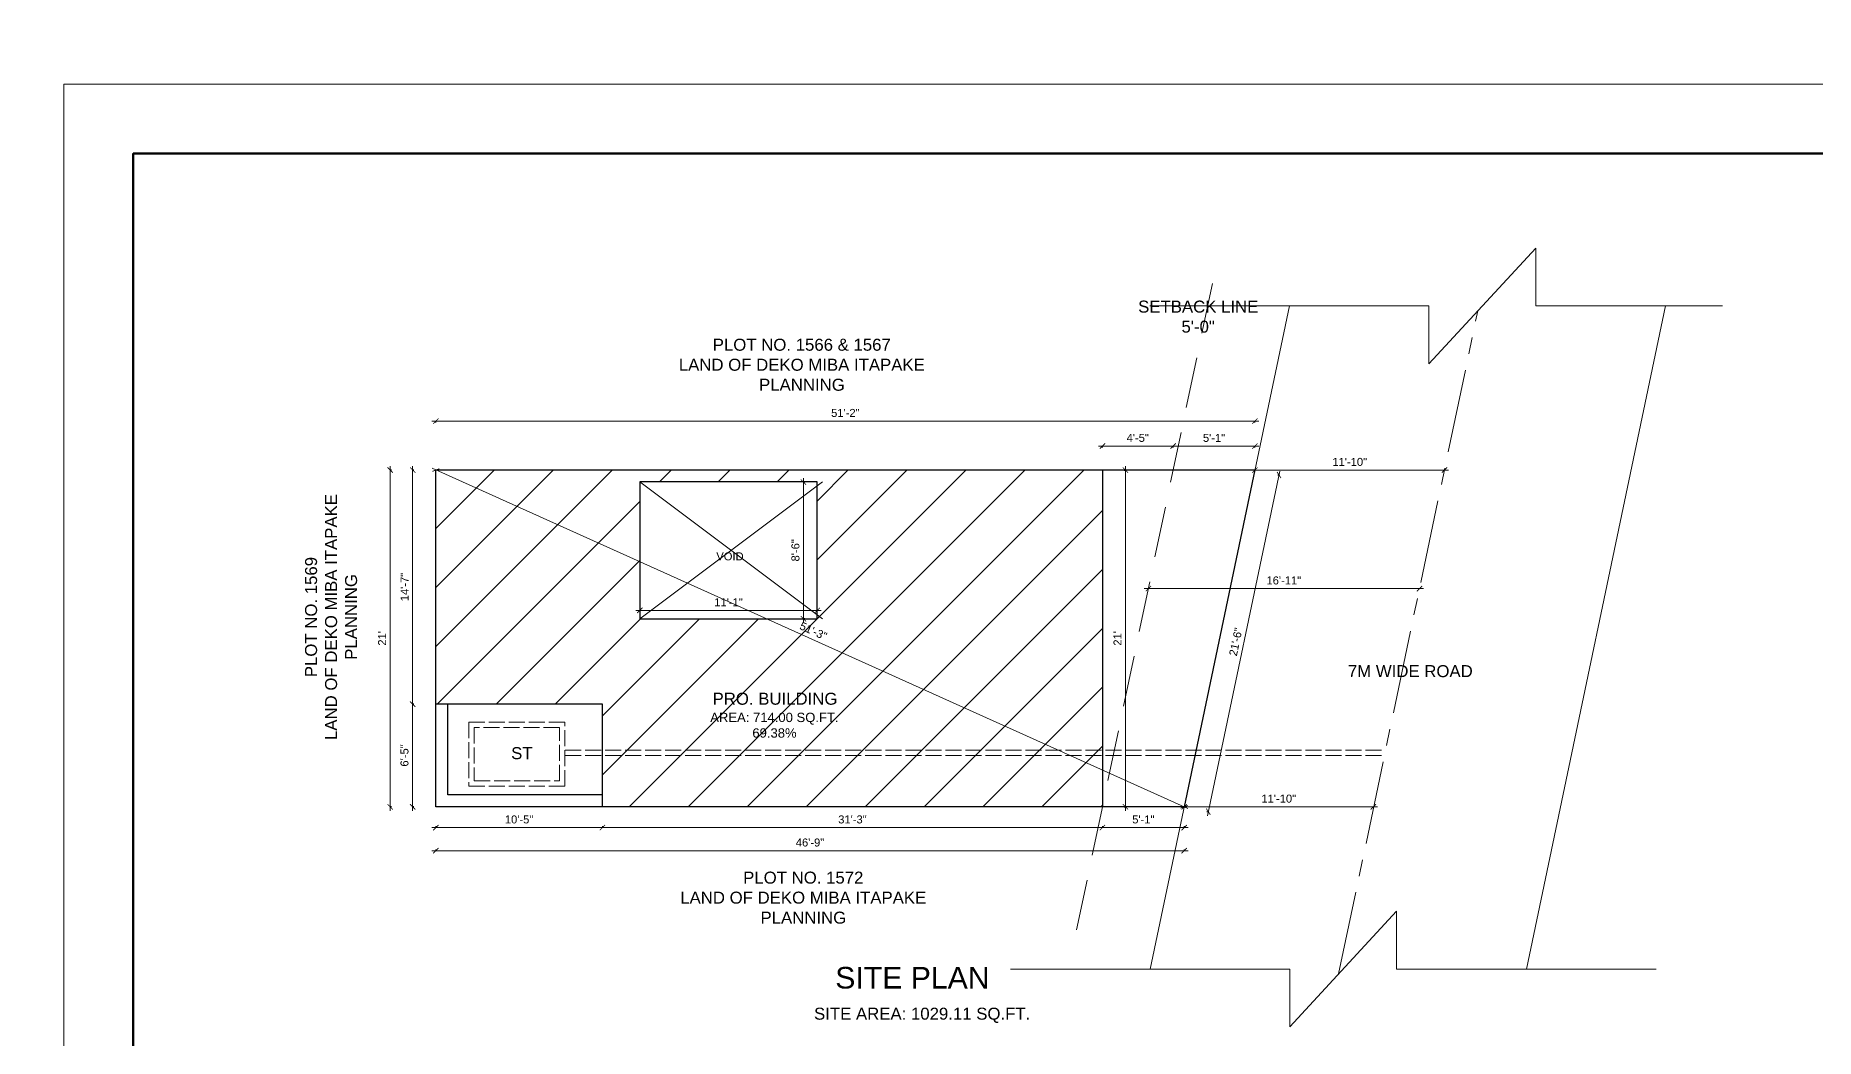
# Model space of a CAD drawing. Header units: inches. Extents: x -12071822 to 12321209, y -1222525 to 1319227.
# Drawn here: x 128466 to 129801, y 37628 to 38380 of the extents above; entities that cross this region are included whole.
import ezdxf

# ---------------------------------------------------------------- set-up
doc = ezdxf.new("R2010")
doc.units = ezdxf.units.IN
doc.header["$MEASUREMENT"] = 0
doc.header["$PDMODE"] = 35
for name, pattern in [('ACAD_ISO02W100', [15, 12, -3]), ('CENTER', [2, 1.25, -0.25, 0.25, -0.25]), ('CONTINU', [0]), ('DASHED', [19.05, 12.7, -6.35])]:
    doc.linetypes.add(name, pattern=pattern)
for name, color, linetype, lineweight in [('BORDER', 7, 'Continuous', 60), ('Break Line', 125, 'CONTINU', 15), ('Centre Line', 7, 'CENTER', 18), ('Dimension', 130, 'Continuous', 9), ('Hatch', 9, 'Continuous', 9), ('Hidden', 254, 'ACAD_ISO02W100', 15), ('rOAD', 40, 'Continuous', 18), ('Setback Line', 2, 'DASHED', 13), ('SITE BOUNDARY', 1, 'Continuous', 30), ('TEXT', 255, 'Continuous', 35), ('Window', 3, 'Continuous', 0), ('Windows', 151, 'Continuous', 15)]:
    doc.layers.add(name, color=color, linetype=linetype, lineweight=lineweight)
doc.styles.get("Standard").update_dxf_attribs({"font": 'arial.ttf'})
doc.dimstyles.get("Standard").update_dxf_attribs({"dimtxt": 6, "dimasz": 4, "dimexe": 0, "dimexo": 6, "dimgap": 3, "dimtad": 1, "dimdec": 0, "dimzin": 0, "dimdsep": 46, "dimlunit": 4, "dimtxsty": 'Standard', "dimblk": 'ARCHTICK', "dimcen": 0.09, "dimdle": 3, "dimclrd": 256, "dimadec": 0, "dimazin": 0, "dimtfac": 1, "dimtdec": 0, "dimtofl": 0, "dimtmove": 0, "dimatfit": 3, "dimfxl": 1, "dimfxlon": 1, "dimtolj": 1, "dimtzin": 0, "dimlwd": -1, "dimarcsym": 0})

# ---------------------------------------------------------------- blocks, each defined once
blk = doc.blocks.new('_ArchTick')
at = {"color": 0, "linetype": 'ByBlock', "const_width": 0.15}
blk.add_lwpolyline([(-0.5, -0.5), (0.5, 0.5)], dxfattribs=at)
blk = doc.blocks.new('*D29')
at = {"layer": 'Defpoints', "color": 0, "transparency": 16777216}
for p in [(129380.4, 38072.3), (129319.1, 38054.3), (129380.4, 38054.3)]:
    blk.add_point(p, dxfattribs=at)
at = {"layer": 'Dimension', "transparency": 16777216}
blk.add_line((129316.1, 38072.3), (129383.4, 38072.3), dxfattribs=at)
at = {"layer": 'Dimension', "color": 0, "lineweight": -2, "transparency": 16777216}
for p, q in [((129319.1, 38071.3), (129319.1, 38072.3)), ((129380.4, 38071.3), (129380.4, 38072.3))]:
    blk.add_line(p, q, dxfattribs=at)
at = {"layer": 'Dimension', "transparency": 16777216, "xscale": 4, "yscale": 4, "zscale": 4, "rotation": 180}
blk.add_blockref('_ArchTick', (129319.1, 38072.3), dxfattribs=at)
at = {"layer": 'Dimension', "transparency": 16777216, "xscale": 4, "yscale": 4, "zscale": 4}
blk.add_blockref('_ArchTick', (129380.4, 38072.3), dxfattribs=at)
at = {"layer": 'Dimension', "color": 0, "lineweight": -2, "transparency": 16777216, "insert": (129349.8, 38078.4), "char_height": 6, "attachment_point": 5}
blk.add_mtext('\\A1;5\'-1"', dxfattribs=at)
blk = doc.blocks.new('*D30')
at = {"layer": 'Defpoints', "color": 0, "transparency": 16777216}
for p in [(129266.1, 37801.8), (129327.4, 37801.8), (129266.1, 37786.2)]:
    blk.add_point(p, dxfattribs=at)
at = {"layer": 'Dimension', "transparency": 16777216}
blk.add_line((129330.4, 37786.2), (129263.1, 37786.2), dxfattribs=at)
at = {"layer": 'Dimension', "color": 0, "lineweight": -2, "transparency": 16777216}
for p, q in [((129266.1, 37787.2), (129266.1, 37786.2)), ((129327.4, 37787.2), (129327.4, 37786.2))]:
    blk.add_line(p, q, dxfattribs=at)
at = {"layer": 'Dimension', "transparency": 16777216, "xscale": 4, "yscale": 4, "zscale": 4, "rotation": 180}
blk.add_blockref('_ArchTick', (129266.1, 37786.2), dxfattribs=at)
at = {"layer": 'Dimension', "transparency": 16777216, "xscale": 4, "yscale": 4, "zscale": 4}
blk.add_blockref('_ArchTick', (129327.4, 37786.2), dxfattribs=at)
at = {"layer": 'Dimension', "color": 0, "lineweight": -2, "transparency": 16777216, "insert": (129296.8, 37792.3), "char_height": 6, "attachment_point": 5}
blk.add_mtext('\\A1;5\'-1"', dxfattribs=at)
blk = doc.blocks.new('*D31')
at = {"layer": 'Defpoints', "color": 0, "transparency": 16777216}
for p in [(128891.3, 37801.8), (129266.1, 37801.8), (128891.3, 37786.2)]:
    blk.add_point(p, dxfattribs=at)
at = {"layer": 'Dimension', "transparency": 16777216}
blk.add_line((129269.1, 37786.2), (128888.3, 37786.2), dxfattribs=at)
at = {"layer": 'Dimension', "color": 0, "lineweight": -2, "transparency": 16777216}
for p, q in [((128891.3, 37787.2), (128891.3, 37786.2)), ((129266.1, 37787.2), (129266.1, 37786.2))]:
    blk.add_line(p, q, dxfattribs=at)
at = {"layer": 'Dimension', "transparency": 16777216, "xscale": 4, "yscale": 4, "zscale": 4, "rotation": 180}
blk.add_blockref('_ArchTick', (128891.3, 37786.2), dxfattribs=at)
at = {"layer": 'Dimension', "transparency": 16777216, "xscale": 4, "yscale": 4, "zscale": 4}
blk.add_blockref('_ArchTick', (129266.1, 37786.2), dxfattribs=at)
at = {"layer": 'Dimension', "color": 0, "lineweight": -2, "transparency": 16777216, "insert": (129078.7, 37792.3), "char_height": 6, "attachment_point": 5}
blk.add_mtext('\\A1;31\'-3"', dxfattribs=at)
blk = doc.blocks.new('*D32')
at = {"layer": 'Defpoints', "color": 0, "transparency": 16777216}
for p in [(128766.4, 37801.8), (128891.3, 37801.8), (128766.4, 37786.2)]:
    blk.add_point(p, dxfattribs=at)
at = {"layer": 'Windows', "transparency": 16777216}
blk.add_line((128894.3, 37786.2), (128763.4, 37786.2), dxfattribs=at)
at = {"layer": 'Windows', "color": 0, "lineweight": -2, "transparency": 16777216}
for p, q in [((128766.4, 37787.2), (128766.4, 37786.2)), ((128891.3, 37787.2), (128891.3, 37786.2))]:
    blk.add_line(p, q, dxfattribs=at)
at = {"layer": 'Windows', "transparency": 16777216, "xscale": 4, "yscale": 4, "zscale": 4, "rotation": 180}
blk.add_blockref('_ArchTick', (128766.4, 37786.2), dxfattribs=at)
at = {"layer": 'Windows', "transparency": 16777216, "xscale": 4, "yscale": 4, "zscale": 4}
blk.add_blockref('_ArchTick', (128891.3, 37786.2), dxfattribs=at)
at = {"layer": 'Windows', "color": 0, "lineweight": -2, "transparency": 16777216, "insert": (128828.8, 37792.3), "char_height": 6, "attachment_point": 5}
blk.add_mtext('\\A1;10\'-5"', dxfattribs=at)
blk = doc.blocks.new('*D33')
at = {"layer": 'Defpoints', "color": 0, "transparency": 16777216}
for p in [(128766.4, 38054.3), (128766.4, 38054.3), (129327.4, 37801.8)]:
    blk.add_point(p, dxfattribs=at)
at = {"layer": 'Dimension', "transparency": 16777216}
blk.add_line((129330.2, 37800.6), (128763.7, 38055.6), dxfattribs=at)
at = {"layer": 'Dimension', "transparency": 16777216, "xscale": 4, "yscale": 4, "zscale": 4}
for p, rotation in [((128766.4, 38054.3), 155.7682148138316), ((129327.4, 37801.8), 335.7682148138316)]:
    blk.add_blockref('_ArchTick', p, dxfattribs=dict(at, rotation=rotation))
at = {"layer": 'Dimension', "color": 0, "lineweight": -2, "transparency": 16777216, "insert": (129049.4, 37933.6), "char_height": 6, "attachment_point": 5, "rotation": 335.7682}
blk.add_mtext('\\A1;51\'-3"', dxfattribs=at)
blk = doc.blocks.new('*D34')
at = {"layer": 'Defpoints', "color": 0, "transparency": 16777216}
for p in [(128766.4, 38054.3), (128749, 37878.8), (128766.4, 37878.8)]:
    blk.add_point(p, dxfattribs=at)
at = {"layer": 'Dimension', "transparency": 16777216}
blk.add_line((128749, 38057.3), (128749, 37875.8), dxfattribs=at)
at = {"layer": 'Dimension', "color": 0, "lineweight": -2, "transparency": 16777216}
for p, q in [((128750, 38054.3), (128749, 38054.3)), ((128750, 37878.8), (128749, 37878.8))]:
    blk.add_line(p, q, dxfattribs=at)
at = {"layer": 'Dimension', "transparency": 16777216, "xscale": 4, "yscale": 4, "zscale": 4}
for p, rotation in [((128749, 38054.3), 90), ((128749, 37878.8), 270)]:
    blk.add_blockref('_ArchTick', p, dxfattribs=dict(at, rotation=rotation))
at = {"layer": 'Dimension', "color": 0, "lineweight": -2, "transparency": 16777216, "insert": (128743, 37966.6), "char_height": 6, "attachment_point": 5, "rotation": 90}
blk.add_mtext('\\A1;14\'-7"', dxfattribs=at)
blk = doc.blocks.new('*D35')
at = {"layer": 'Defpoints', "color": 0, "transparency": 16777216}
for p in [(129380.4, 38054.3), (129327.4, 37801.8), (129345.5, 37798.1)]:
    blk.add_point(p, dxfattribs=at)
at = {"layer": 'Dimension', "transparency": 16777216}
blk.add_line((129399.1, 38053.5), (129344.9, 37795.1), dxfattribs=at)
at = {"layer": 'Dimension', "color": 0, "lineweight": -2, "transparency": 16777216}
for p, q in [((129397.5, 38050.8), (129398.5, 38050.6)), ((129344.5, 37798.3), (129345.5, 37798.1))]:
    blk.add_line(p, q, dxfattribs=at)
at = {"layer": 'Dimension', "transparency": 16777216, "xscale": 4, "yscale": 4, "zscale": 4}
for p, rotation in [((129398.5, 38050.6), 78.14558705719465), ((129345.5, 37798.1), 258.1455870571946)]:
    blk.add_blockref('_ArchTick', p, dxfattribs=dict(at, rotation=rotation))
at = {"layer": 'Dimension', "color": 0, "lineweight": -2, "transparency": 16777216, "insert": (129366.1, 37925.5), "char_height": 6, "attachment_point": 5, "rotation": 78.1456}
blk.add_mtext('\\A1;21\'-6"', dxfattribs=at)
blk = doc.blocks.new('*D38')
at = {"layer": 'Defpoints', "color": 0, "transparency": 16777216}
for p in [(129380.4, 38091), (128766.4, 38054.3), (129380.4, 38054.3)]:
    blk.add_point(p, dxfattribs=at)
at = {"layer": 'Dimension', "transparency": 16777216}
blk.add_line((128763.4, 38091), (129383.4, 38091), dxfattribs=at)
at = {"layer": 'Dimension', "color": 0, "lineweight": -2, "transparency": 16777216}
for p, q in [((128766.4, 38090), (128766.4, 38091)), ((129380.4, 38090), (129380.4, 38091))]:
    blk.add_line(p, q, dxfattribs=at)
at = {"layer": 'Dimension', "transparency": 16777216, "xscale": 4, "yscale": 4, "zscale": 4, "rotation": 180}
blk.add_blockref('_ArchTick', (128766.4, 38091), dxfattribs=at)
at = {"layer": 'Dimension', "transparency": 16777216, "xscale": 4, "yscale": 4, "zscale": 4}
blk.add_blockref('_ArchTick', (129380.4, 38091), dxfattribs=at)
at = {"layer": 'Dimension', "color": 0, "lineweight": -2, "transparency": 16777216, "insert": (129073.4, 38097.1), "char_height": 6, "attachment_point": 5}
blk.add_mtext('\\A1;51\'-2"', dxfattribs=at)
blk = doc.blocks.new('*D39')
at = {"layer": 'Defpoints', "color": 0, "transparency": 16777216}
for p in [(128766.4, 37801.8), (129327.4, 37801.8), (129327.4, 37768.9)]:
    blk.add_point(p, dxfattribs=at)
at = {"layer": 'Dimension', "transparency": 16777216}
blk.add_line((128763.4, 37768.9), (129330.4, 37768.9), dxfattribs=at)
at = {"layer": 'Dimension', "color": 0, "lineweight": -2, "transparency": 16777216}
for p, q in [((128766.4, 37769.9), (128766.4, 37768.9)), ((129327.4, 37769.9), (129327.4, 37768.9))]:
    blk.add_line(p, q, dxfattribs=at)
at = {"layer": 'Dimension', "transparency": 16777216, "xscale": 4, "yscale": 4, "zscale": 4, "rotation": 180}
blk.add_blockref('_ArchTick', (128766.4, 37768.9), dxfattribs=at)
at = {"layer": 'Dimension', "transparency": 16777216, "xscale": 4, "yscale": 4, "zscale": 4}
blk.add_blockref('_ArchTick', (129327.4, 37768.9), dxfattribs=at)
at = {"layer": 'Dimension', "color": 0, "lineweight": -2, "transparency": 16777216, "insert": (129046.9, 37775), "char_height": 6, "attachment_point": 5}
blk.add_mtext('\\A1;46\'-9"', dxfattribs=at)
blk = doc.blocks.new('*D125')
at = {"layer": 'Defpoints', "color": 0, "transparency": 16777216}
for p in [(129300.5, 37965.4), (129300.5, 37965.4), (129503.8, 37965.4)]:
    blk.add_point(p, dxfattribs=at)
at = {"layer": 'Dimension', "transparency": 16777216}
blk.add_line((129506.8, 37965.4), (129297.5, 37965.4), dxfattribs=at)
at = {"layer": 'Dimension', "transparency": 16777216, "xscale": 4, "yscale": 4, "zscale": 4, "rotation": 180}
blk.add_blockref('_ArchTick', (129300.5, 37965.4), dxfattribs=at)
at = {"layer": 'Dimension', "transparency": 16777216, "xscale": 4, "yscale": 4, "zscale": 4}
blk.add_blockref('_ArchTick', (129503.8, 37965.4), dxfattribs=at)
at = {"layer": 'Dimension', "color": 0, "lineweight": -2, "transparency": 16777216, "insert": (129402.1, 37971.5), "char_height": 6, "attachment_point": 5}
blk.add_mtext('\\A1;16\'-11"', dxfattribs=at)
blk = doc.blocks.new('*D36')
at = {"layer": 'Defpoints', "color": 0, "transparency": 16777216}
for p in [(129266.1, 38072.3), (129266.1, 38054.3), (129319.1, 38054.3)]:
    blk.add_point(p, dxfattribs=at)
at = {"layer": 'Dimension', "transparency": 16777216}
blk.add_line((129322.1, 38072.3), (129263.1, 38072.3), dxfattribs=at)
at = {"layer": 'Dimension', "color": 0, "lineweight": -2, "transparency": 16777216}
for p, q in [((129266.1, 38071.3), (129266.1, 38072.3)), ((129319.1, 38071.3), (129319.1, 38072.3))]:
    blk.add_line(p, q, dxfattribs=at)
at = {"layer": 'Dimension', "transparency": 16777216, "xscale": 4, "yscale": 4, "zscale": 4, "rotation": 180}
blk.add_blockref('_ArchTick', (129266.1, 38072.3), dxfattribs=at)
at = {"layer": 'Dimension', "transparency": 16777216, "xscale": 4, "yscale": 4, "zscale": 4}
blk.add_blockref('_ArchTick', (129319.1, 38072.3), dxfattribs=at)
at = {"layer": 'Dimension', "color": 0, "lineweight": -2, "transparency": 16777216, "insert": (129292.6, 38078.4), "char_height": 6, "attachment_point": 5}
blk.add_mtext('\\A1;4\'-5"', dxfattribs=at)
blk = doc.blocks.new('*D126')
at = {"layer": 'Defpoints', "color": 0, "transparency": 16777216}
for p in [(129327.4, 37801.8), (129469.2, 37801.8), (129469.2, 37800.4)]:
    blk.add_point(p, dxfattribs=at)
at = {"layer": 'Dimension', "transparency": 16777216}
blk.add_line((129324.4, 37801.8), (129472.2, 37801.8), dxfattribs=at)
at = {"layer": 'Dimension', "transparency": 16777216, "xscale": 4, "yscale": 4, "zscale": 4, "rotation": 180}
blk.add_blockref('_ArchTick', (129327.4, 37801.8), dxfattribs=at)
at = {"layer": 'Dimension', "transparency": 16777216, "xscale": 4, "yscale": 4, "zscale": 4}
blk.add_blockref('_ArchTick', (129469.2, 37801.8), dxfattribs=at)
at = {"layer": 'Dimension', "color": 0, "lineweight": -2, "transparency": 16777216, "insert": (129398.3, 37807.9), "char_height": 6, "attachment_point": 5}
blk.add_mtext('\\A1;11\'-10"', dxfattribs=at)
blk = doc.blocks.new('*D37')
at = {"layer": 'Defpoints', "color": 0, "transparency": 16777216}
for p in [(129380.4, 38054.3), (129522.5, 38054.3), (129522.5, 38054.3)]:
    blk.add_point(p, dxfattribs=at)
at = {"layer": 'Dimension', "transparency": 16777216}
blk.add_line((129377.4, 38054.3), (129525.5, 38054.3), dxfattribs=at)
at = {"layer": 'Dimension', "transparency": 16777216, "xscale": 4, "yscale": 4, "zscale": 4, "rotation": 180}
blk.add_blockref('_ArchTick', (129380.4, 38054.3), dxfattribs=at)
at = {"layer": 'Dimension', "transparency": 16777216, "xscale": 4, "yscale": 4, "zscale": 4}
blk.add_blockref('_ArchTick', (129522.5, 38054.3), dxfattribs=at)
at = {"layer": 'Dimension', "color": 0, "lineweight": -2, "transparency": 16777216, "insert": (129451.5, 38060.4), "char_height": 6, "attachment_point": 5}
blk.add_mtext('\\A1;11\'-10"', dxfattribs=at)
blk = doc.blocks.new('*D192')
at = {"layer": 'Defpoints', "color": 0, "transparency": 16777216}
for p in [(129052.3, 37949.1), (128919.3, 37942.8), (129052.3, 37942.8)]:
    blk.add_point(p, dxfattribs=at)
at = {"layer": 'Dimension', "transparency": 16777216}
blk.add_line((128916.3, 37949.1), (129055.3, 37949.1), dxfattribs=at)
at = {"layer": 'Dimension', "color": 0, "lineweight": -2, "transparency": 16777216}
for p, q in [((128919.3, 37948.8), (128919.3, 37949.1)), ((129052.3, 37948.8), (129052.3, 37949.1))]:
    blk.add_line(p, q, dxfattribs=at)
at = {"layer": 'Dimension', "transparency": 16777216, "xscale": 4, "yscale": 4, "zscale": 4, "rotation": 180}
blk.add_blockref('_ArchTick', (128919.3, 37949.1), dxfattribs=at)
at = {"layer": 'Dimension', "transparency": 16777216, "xscale": 4, "yscale": 4, "zscale": 4}
blk.add_blockref('_ArchTick', (129052.3, 37949.1), dxfattribs=at)
at = {"layer": 'Dimension', "color": 0, "lineweight": -2, "transparency": 16777216, "insert": (128985.8, 37955.2), "char_height": 6, "attachment_point": 5}
blk.add_mtext('\\A1;11\'-1"', dxfattribs=at)
blk = doc.blocks.new('*D193')
at = {"layer": 'Defpoints', "color": 0, "transparency": 16777216}
for p in [(129052.3, 38045.3), (129042, 37942.8), (129052.3, 37942.8)]:
    blk.add_point(p, dxfattribs=at)
at = {"layer": 'Dimension', "transparency": 16777216}
blk.add_line((129042, 38048.3), (129042, 37939.8), dxfattribs=at)
at = {"layer": 'Dimension', "color": 0, "lineweight": -2, "transparency": 16777216}
for p, q in [((129043, 38045.3), (129042, 38045.3)), ((129043, 37942.8), (129042, 37942.8))]:
    blk.add_line(p, q, dxfattribs=at)
at = {"layer": 'Dimension', "transparency": 16777216, "xscale": 4, "yscale": 4, "zscale": 4}
for p, rotation in [((129042, 38045.3), 90), ((129042, 37942.8), 270)]:
    blk.add_blockref('_ArchTick', p, dxfattribs=dict(at, rotation=rotation))
at = {"layer": 'Dimension', "color": 0, "lineweight": -2, "transparency": 16777216, "insert": (129036, 37994.1), "char_height": 6, "attachment_point": 5, "rotation": 90}
blk.add_mtext('\\A1;8\'-6"', dxfattribs=at)
blk = doc.blocks.new('*D49')
at = {"layer": 'Defpoints', "color": 0, "transparency": 16777216}
for p in [(128766.4, 37878.8), (128749, 37801.8), (128766.4, 37801.8)]:
    blk.add_point(p, dxfattribs=at)
at = {"layer": 'Dimension', "transparency": 16777216}
blk.add_line((128749, 37881.8), (128749, 37798.8), dxfattribs=at)
at = {"layer": 'Dimension', "color": 0, "lineweight": -2, "transparency": 16777216}
for p, q in [((128750, 37878.8), (128749, 37878.8)), ((128750, 37801.8), (128749, 37801.8))]:
    blk.add_line(p, q, dxfattribs=at)
at = {"layer": 'Dimension', "transparency": 16777216, "xscale": 4, "yscale": 4, "zscale": 4}
for p, rotation in [((128749, 37878.8), 90), ((128749, 37801.8), 270)]:
    blk.add_blockref('_ArchTick', p, dxfattribs=dict(at, rotation=rotation))
at = {"layer": 'Dimension', "color": 0, "transparency": 16777216, "insert": (128742.9, 37840.3), "char_height": 6, "attachment_point": 5, "rotation": 90}
blk.add_mtext('\\A1;6\'-5"', dxfattribs=at)
blk = doc.blocks.new('*D50')
at = {"layer": 'Defpoints', "color": 0, "transparency": 16777216}
for p in [(128766.4, 38054.3), (128732.2, 37801.8), (128766.4, 37801.8)]:
    blk.add_point(p, dxfattribs=at)
at = {"layer": 'Windows', "transparency": 16777216}
blk.add_line((128732.2, 38057.3), (128732.2, 37798.8), dxfattribs=at)
at = {"layer": 'Windows', "color": 0, "lineweight": -2, "transparency": 16777216}
for p, q in [((128733.2, 38054.3), (128732.2, 38054.3)), ((128733.2, 37801.8), (128732.2, 37801.8))]:
    blk.add_line(p, q, dxfattribs=at)
at = {"layer": 'Windows', "transparency": 16777216, "xscale": 4, "yscale": 4, "zscale": 4}
for p, rotation in [((128732.2, 38054.3), 90), ((128732.2, 37801.8), 270)]:
    blk.add_blockref('_ArchTick', p, dxfattribs=dict(at, rotation=rotation))
at = {"layer": 'Windows', "color": 0, "transparency": 16777216, "insert": (128726.1, 37928.1), "char_height": 6, "attachment_point": 5, "rotation": 90}
blk.add_mtext("\\A1;21'", dxfattribs=at)
blk = doc.blocks.new('*D194')
at = {"layer": 'Defpoints', "color": 0, "transparency": 16777216}
for p in [(129266.1, 38054.3), (129266.1, 37801.8), (129283.4, 37801.8)]:
    blk.add_point(p, dxfattribs=at)
at = {"layer": 'Dimension', "color": 0, "lineweight": -2, "transparency": 16777216}
for p, q in [((129282.4, 38054.3), (129283.4, 38054.3)), ((129282.4, 37801.8), (129283.4, 37801.8))]:
    blk.add_line(p, q, dxfattribs=at)
at = {"layer": 'Dimension', "transparency": 16777216}
blk.add_line((129283.4, 38057.3), (129283.4, 37798.8), dxfattribs=at)
at = {"layer": 'Dimension', "transparency": 16777216, "xscale": 4, "yscale": 4, "zscale": 4}
for p, rotation in [((129283.4, 38054.3), 90), ((129283.4, 37801.8), 270)]:
    blk.add_blockref('_ArchTick', p, dxfattribs=dict(at, rotation=rotation))
at = {"layer": 'Dimension', "color": 0, "lineweight": -2, "transparency": 16777216, "insert": (129277.4, 37928.1), "char_height": 6, "attachment_point": 5, "rotation": 90}
blk.add_mtext("\\A1;21'", dxfattribs=at)

msp = doc.modelspace()

# ---------------------------------------------------------------- hatches: boundary and pattern name
at = {"layer": 'Hatch'}
h = msp.add_hatch(dxfattribs=at)
h.set_pattern_fill('ANSI31', color=256, scale=250)
h.set_pattern_definition([(45, (5505.45, 0), (-22.097087, 22.097087), [])])
h.paths.add_polyline_path([(129266.13, 38054.35), (129266.13, 37801.85), (128891.26, 37801.85), (128891.26, 37878.85), (128766.44, 37878.85), (128766.44, 38054.35)])
h.paths.add_polyline_path([(128969.84, 37848.28), (129070.55, 37848.28), (129070.55, 37891.81), (128969.84, 37891.81)], flags=24)
h.paths.add_polyline_path([(128975.12, 37983.33), (128998.61, 37983.33), (128998.61, 37995.7), (128975.12, 37995.7)], flags=8)
h.paths.add_polyline_path([(129052.26, 38045.35), (128919.26, 38045.35), (128919.26, 37942.85), (129052.26, 37942.85)], flags=16)

# ---------------------------------------------------------------- linework, layer by layer
at = {"layer": 'BORDER'}
msp.add_lwpolyline([(131602.37, 38291.59), (131602.37, 36200.74), (128539.53, 36200.74), (128539.53, 38291.59)], close=True, dxfattribs=at)
at = {"layer": 'Break Line'}
for p, q in [((129510.87, 38134), (129590.93, 38220.7)), ((129590.93, 38177.35), (129590.93, 38220.7)), ((129510.87, 38177.35), (129301.64, 38177.35)), ((129510.87, 38177.35), (129510.87, 38134)), ((129730.97, 38177.35), (129590.93, 38177.35)), ((129406.51, 37636.82), (129486.57, 37723.52)), ((129486.57, 37680.17), (129486.57, 37723.52)), ((129406.51, 37680.17), (129197.28, 37680.17)), ((129406.51, 37680.17), (129406.51, 37636.82)), ((129681.25, 37680.17), (129486.57, 37680.17))]:
    msp.add_line(p, q, dxfattribs=at)
at = {"layer": 'Centre Line', "ltscale": 50}
msp.add_line((129443.16, 37676.51), (129547.52, 38173.68), dxfattribs=at)
at = {"layer": 'Hidden'}
for p, q in [((128863.37, 37844.23), (129478.36, 37844.23)), ((128863.37, 37840.23), (129477.52, 37840.23))]:
    msp.add_line(p, q, dxfattribs=at)
for points in [[(128863.02, 37817.38), (128863.02, 37865.38), (128791.02, 37865.38), (128791.02, 37817.38)], [(128859.02, 37821.38), (128859.02, 37861.38), (128795.02, 37861.38), (128795.02, 37821.38)]]:
    msp.add_lwpolyline(points, close=True, dxfattribs=at)
at = {"layer": 'rOAD'}
for p, q in [((129301.9, 37680.17), (129406.26, 38177.35)), ((129583.91, 37680.17), (129688.27, 38177.35))]:
    msp.add_line(p, q, dxfattribs=at)
at = {"layer": 'Setback Line', "ltscale": 3}
msp.add_line((129246.76, 37709.57), (129349.26, 38197.86), dxfattribs=at)
at = {"layer": 'SITE BOUNDARY'}
for p, q in [((128766.44, 38054.35), (129380.44, 38054.35)), ((128766.44, 37878.85), (128766.44, 38054.35)), ((129380.44, 38054.35), (129327.44, 37801.85)), ((128766.44, 37801.85), (128766.44, 37878.85)), ((128775.44, 37810.85), (128775.44, 37878.85)), ((128891.26, 37801.85), (128766.44, 37801.85)), ((128891.26, 37810.85), (128775.44, 37810.85)), ((129327.44, 37801.85), (128891.26, 37801.85))]:
    msp.add_line(p, q, dxfattribs=at)
for points in [[(129266.13, 38054.35), (129266.13, 37801.85), (128891.26, 37801.85), (128891.26, 37878.85), (128766.44, 37878.85), (128766.44, 38054.35)], [(129052.26, 38045.35), (128919.26, 38045.35), (128919.26, 37942.85), (129052.26, 37942.85)]]:
    msp.add_lwpolyline(points, close=True, dxfattribs=at)
msp.add_circle((130143.63, 37296.4), 2461.59, dxfattribs=at)
at = {"layer": 'Window'}
msp.add_lwpolyline([(131654.37, 38343.59), (131654.37, 36148.74), (128487.53, 36148.74), (128487.53, 38343.59)], close=True, dxfattribs=at)
at = {"layer": 'Windows'}
for p, q in [((129056.26, 38045.35), (128919.26, 37942.85)), ((128919.26, 38045.35), (129056.26, 37942.85))]:
    msp.add_line(p, q, dxfattribs=at)

# ---------------------------------------------------------------- texts
at = {"layer": 'TEXT'}
for s, width, gutter_width, heights, insert, char_height, attachment_point in [('\\pi18.73171;SETBACK LINE\\P\\pi51.21705;5\'-0"', 126.3584, 1.5, [0], (129274.15, 38181.35), 9, 1), ('\\pi38.51127;PLOT NO. 1566 & 1567\\P\\pi13.06141;LAND OF DEKO MIBA ITAPAKE \\P\\pi73.22512;PLANNING', 208.9714, 1.5, [52.56], (128935.48, 38152.78), 9, 1), ('\\pi32.11468;VOID', 84.2389, 1, [0], (128944.54, 37986.51), 6, 7), ('7M WIDE ROAD', 126.3584, 1.5, [0], (129450.14, 37908.03), 9, 1), ('\\pi101.09982;PRO. BUILDING\\P\\pi99.3548;{\\H0.77778x;AREA: 714.00 SQ.FT.\\P\\pi130.93129;69.38%}', 294.0598, 2.7, [45.45], (128872.75, 37887.34), 9, 1), ('ST', 23.0959, 1.5, [12.05], (128822.85, 37846.52), 9, 1), ('\\pi60.22853;PLOT NO. 1572\\P\\pi13.06141;LAND OF DEKO MIBA ITAPAKE \\P\\pi73.22512;PLANNING', 208.9714, 1.5, [52.56], (128936.55, 37753.19), 9, 1), ('\\pi90.61169;SITE PLAN', 294.0598, 2.7, [45.45], (128975.21, 37681.74), 16.2, 1), ('\\pi184.4243;SITE AREA: 1029.11 SQ.FT.', 529.3077, 4.86, [81.82], (128865.5, 37651.18), 9, 1)]:
    msp.add_mtext_dynamic_manual_height_columns(s, width=width, gutter_width=gutter_width, heights=heights, dxfattribs=dict(at, insert=insert, char_height=char_height, attachment_point=attachment_point))
at = {"layer": 'TEXT', "insert": (128668.34, 37838.82), "char_height": 9, "attachment_point": 1, "rotation": 90}
msp.add_mtext_dynamic_manual_height_columns('\\pi60.17328;PLOT NO. 1569\\P\\pi13.06141;LAND OF DEKO MIBA ITAPAKE \\P\\pi73.22512;PLANNING', width=208.9714, gutter_width=1.5, heights=[52.56], dxfattribs=at)

# ---------------------------------------------------------------- dimensions: what is measured, and where the dimension line sits
at = {"layer": 'Dimension', "lineweight": -2}
for base, p1, p2, picture, middle in [((129380.44, 38091.03), (128766.44, 38054.35), (129380.44, 38054.35), '*D38', (129073.44, 38097.09)), ((129266.13, 38072.34), (129319.13, 38054.35), (129266.13, 38054.35), '*D36', (129292.63, 38078.39)), ((129380.44, 38072.34), (129319.13, 38054.35), (129380.44, 38054.35), '*D29', (129349.79, 38078.4)), ((129522.47, 38054.35), (129380.44, 38054.35), (129522.47, 38054.35), '*D37', (129451.45, 38060.41)), ((129300.46, 37965.39), (129503.8, 37965.4), (129300.46, 37965.39), '*D125', (129402.13, 37971.45)), ((129052.26, 37949.15), (128919.26, 37942.85), (129052.26, 37942.85), '*D192', (128985.76, 37955.16)), ((129327.44, 37768.9), (128766.44, 37801.85), (129327.44, 37801.85), '*D39', (129046.94, 37774.97)), ((128891.26, 37786.2), (129266.13, 37801.85), (128891.26, 37801.85), '*D31', (129078.69, 37792.27)), ((129266.13, 37786.2), (129327.44, 37801.85), (129266.13, 37801.85), '*D30', (129296.79, 37792.26)), ((129469.17, 37801.85), (129327.44, 37801.85), (129469.17, 37800.41), '*D126', (129398.3, 37807.91))]:
    dim = msp.add_linear_dim(base=base, p1=p1, p2=p2, dimstyle='Standard', override={"dimtmove": 1}, dxfattribs=at)
    dim.commit()
    dim.dimension.update_dxf_attribs({"geometry": picture, "text_midpoint": middle})
for base, p1, p2, picture, middle in [((128748.9721, 37878.8492), (128766.4392, 38054.3468), (128766.4392, 37878.8492), '*D34', (128742.9598, 37966.598)), ((129283.4429, 37801.8492), (129266.1316, 38054.3468), (129266.1316, 37801.8492), '*D194', (129277.4306, 37928.098)), ((129042.021, 37942.8492), (129052.2565, 38045.3468), (129052.2565, 37942.8492), '*D193', (129035.9576, 37994.098))]:
    dim = msp.add_linear_dim(base=base, p1=p1, p2=p2, angle=90, dimstyle='Standard', override={"dimtmove": 1}, dxfattribs=at)
    dim.commit()
    dim.dimension.update_dxf_attribs({"geometry": picture, "text_midpoint": middle})
for p1, p2, distance, picture, middle in [((129327.44, 37801.85), (128766.44, 38054.35), 0, '*D33', (129049.43, 37933.63)), ((129380.44, 38054.35), (129327.44, 37801.85), 18.48, '*D35', (129366.09, 37925.55))]:
    dim = msp.add_aligned_dim(p1=p1, p2=p2, distance=distance, dimstyle='Standard', override={"dimtmove": 1}, dxfattribs=at)
    dim.commit()
    dim.dimension.update_dxf_attribs({"geometry": picture, "text_midpoint": middle})
at = {"layer": 'Dimension'}
dim = msp.add_linear_dim(base=(128748.97, 37801.85), p1=(128766.44, 37878.85), p2=(128766.44, 37801.85), angle=90, dimstyle='Standard', override={"dimtmove": 1}, dxfattribs=at)
dim.commit()
dim.dimension.update_dxf_attribs({"geometry": '*D49', "text_midpoint": (128742.91, 37840.35)})
at = {"layer": 'Windows'}
dim = msp.add_linear_dim(base=(128732.1622, 37801.8492), p1=(128766.4392, 38054.3468), p2=(128766.4392, 37801.8492), angle=90, dimstyle='Standard', dxfattribs=at)
dim.commit()
dim.dimension.update_dxf_attribs({"geometry": '*D50', "text_midpoint": (128726.1499, 37928.098)})
at = {"layer": 'Windows', "lineweight": -2}
dim = msp.add_linear_dim(base=(128766.44, 37786.2), p1=(128891.26, 37801.85), p2=(128766.44, 37801.85), dimstyle='Standard', override={"dimtmove": 1}, dxfattribs=at)
dim.commit()
dim.dimension.update_dxf_attribs({"geometry": '*D32', "text_midpoint": (128828.85, 37792.26)})

doc.saveas('drawing.dxf')
